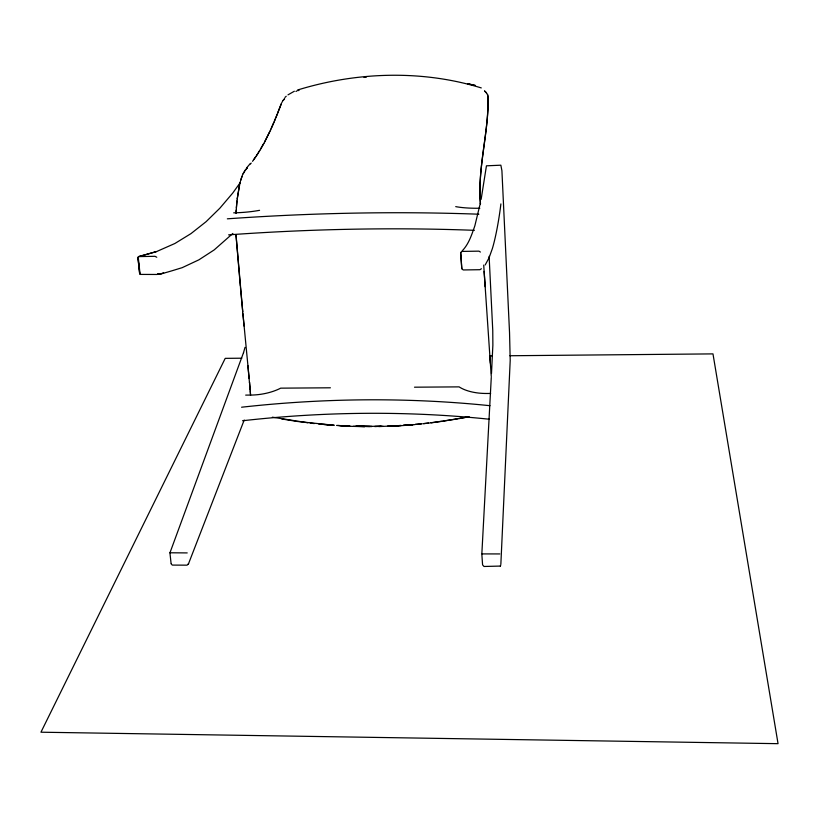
<?xml version="1.0" encoding="UTF-8"?>
<svg xmlns="http://www.w3.org/2000/svg" width="819" height="819" viewBox="0 0 819 819"><rect width="100%" height="100%" fill="white"/><g stroke="black" fill="none" stroke-linecap="round" stroke-linejoin="round"><path stroke-width="1.23" d="M500.849 564.383L510.206 360.401L509.541 332.709L501.914 170.669L500.849 165.192L486.445 165.817L481.132 199.386M236.22 209.94L236.056 213.288L236.261 209.531M491.277 377.395L481.828 554.146L482.545 564.352M491.482 373.577L492.874 345.127L492.762 330.528L489.117 256.306M236.343 208.548L236.957 200.962M236.343 208.149L237.08 200.01M237.182 199.048L239.977 182.791M237.203 199.099L239.486 184.859M480.384 202.938L474.846 225.829C471.57 235.186 468.744 244.062 462.203 250.86M239.803 183.691L240.428 181.337M240.643 180.559L241.994 176.454M240.622 180.467L242.496 174.949L245.342 170.147M243.499 352.733L245.024 347.348M460.708 252.416L462.09 251.413L478.972 251.146L480.405 252.047M171.079 563.411L169.932 552.866L243.55 352.559M171.14 563.892L172.307 565.09L187.07 565.161L188.565 563.626M277.477 113.595L281.347 103.624M188.37 564.127L244.195 420.045M275.911 117.567L281.255 103.87M274.355 121.335L277.068 114.67M500.716 565.294L500.317 566.062M270.403 130.344L273.925 122.174M274.345 121.212L275.522 118.479M271.212 128.552L274.068 122.051M281.716 102.795L282.227 101.812M270.731 129.637L264.527 142.137M264.588 142.076L269.881 131.398M260.462 149.396L263.964 143.233M258.937 151.843L260.012 149.979M260.555 149.048L264.066 142.967M500.89 203.911C499.549 215.499 496.375 235.166 492.383 248.556L489.025 257.893L485.176 264.967M481.398 268.745L479.944 269.707L463.319 269.953L461.906 269.052M243.059 173.72L244.564 171.284M256.562 155.62L259.869 150.338M252.528 161.333L258.394 152.774M253.726 159.705L255.856 156.644M282.678 101.075L283.149 100.44M240.192 182.709L232.729 193.059L219.82 208.241L206.101 221.683L190.97 233.62L174.877 243.499L156.695 251.515L138.196 256.777L140.08 274.416L156.859 274.467L163.626 273.198L157.176 274.437M158.395 273.536C153.777 276.842 182.227 267.516 182.023 267.741L198.925 259.818L214.179 249.918L232.852 233.446M245.086 170.434L247.103 168.018M250.45 163.984L251.208 163.073M246.519 168.018L250.286 163.534M283.251 100.297L284.674 98.679M283.272 100.266L284.388 98.956M245.403 170.076L247.103 168.11M284.91 97.471L286.21 96.263M500.307 566.072L484.019 566.472L482.606 564.905M287.981 94.861L294.349 91.226M169.963 552.784L187.213 552.917M295.935 91.452L297.041 90.889M138.472 256.623L156.511 251.566M298.341 90.602L299.037 90.387M297.573 90.008C356.715 71.785 421.98 69.697 481.275 87.92M482.145 553.91L499.764 553.931M468.437 416.851L442.905 421.222M138.534 256.603L154.975 256.306L156.767 257.238M457.432 418.929L430.651 422.809M458.66 418.693L469.256 416.717M430.907 422.85L441.656 421.396M423.095 423.71L428.47 423.075M415.11 424.488L421.191 423.863M423.618 423.607L429.699 422.973M415.315 424.406L422.051 423.832M401.259 425.501L378.767 426.597M403.46 425.337L412.796 424.662L403.255 425.368M398.28 425.88L414.404 424.723M363.994 77.416L366.206 77.283M400.982 425.491L387.479 426.167M380.886 426.31L374.662 426.494L383.097 426.289M388.36 426.075L398.331 425.778M381.695 426.3L355.866 426.33L371.744 426.494L357.473 426.3M241.82 358.2L225.215 358.353L40.95 732.206L778.05 743.672L712.98 353.89L509.961 355.743M489.527 355.937L492.086 355.907M330.395 387.796L280.692 388.155A36.691 17.977 -7.4 0 1 250.583 395.075L245.68 395.106M414.496 387.192L459.101 386.875A37.05 18.632 -2.7 0 0 486.855 393.478L490.653 393.458M355.968 426.289L369.697 426.515M353.439 426.289L364.629 426.556M348.413 426.269L364.568 426.658M349.856 426.105L337.735 425.481M336.568 425.43L349.785 426.075M339.742 425.665L345.168 426.023M297.358 421.468L334.224 425.266L318.591 423.976M323.7 424.498L329.146 425.03M307.821 422.778L272.379 417.188M310.237 423.075L314.281 423.577M281.849 419L296.171 421.273M484.653 91.073L486.517 92.946M484.582 90.981L485.872 92.24M486.128 92.486L487.602 94.748M487.776 95.137C489.527 131.47 477.252 167.189 480.456 203.706M487.489 94.41L488.329 98.536C488.185 133.917 477.508 168.386 480.466 203.859M139.68 273.751L137.94 257.606L139.66 273.648M247.87 365.53L249.457 382.575M249.171 378.573L242.915 313.585M240.458 287.428L242.793 312.387L236.026 235.104M242.905 313.636L244.072 326.064M240.336 286.179L235.964 234.674M249.519 382.166L250.184 390.008M249.508 382.473L250.501 394.154M250.266 391.093L250.573 395.423M489.926 357.043L491.267 376.433M460.688 252.938L461.773 268.386M484.131 271.447L490.356 363.267M460.708 252.569L461.783 268.53M483.712 265.09L485.155 286.691M259.572 210.329A37.5 8.077 -3.9 0 1 233.681 212.838M227.344 218.827A938.605 351.412 -5.7 0 1 478.88 214.209M228.624 234.858A933.322 363.114 -5.9 0 1 474.396 230.323M479.832 208.231A37.889 8.385 -2 0 1 455.722 206.634M241.585 407.217A1105.568 921.344 -27.1 0 1 489.997 405.702M242.506 420.761A1096.651 920.832 -28.2 0 1 489.414 419.236M475.266 85.473L467.741 83.743L475.266 85.473"/></g></svg>
